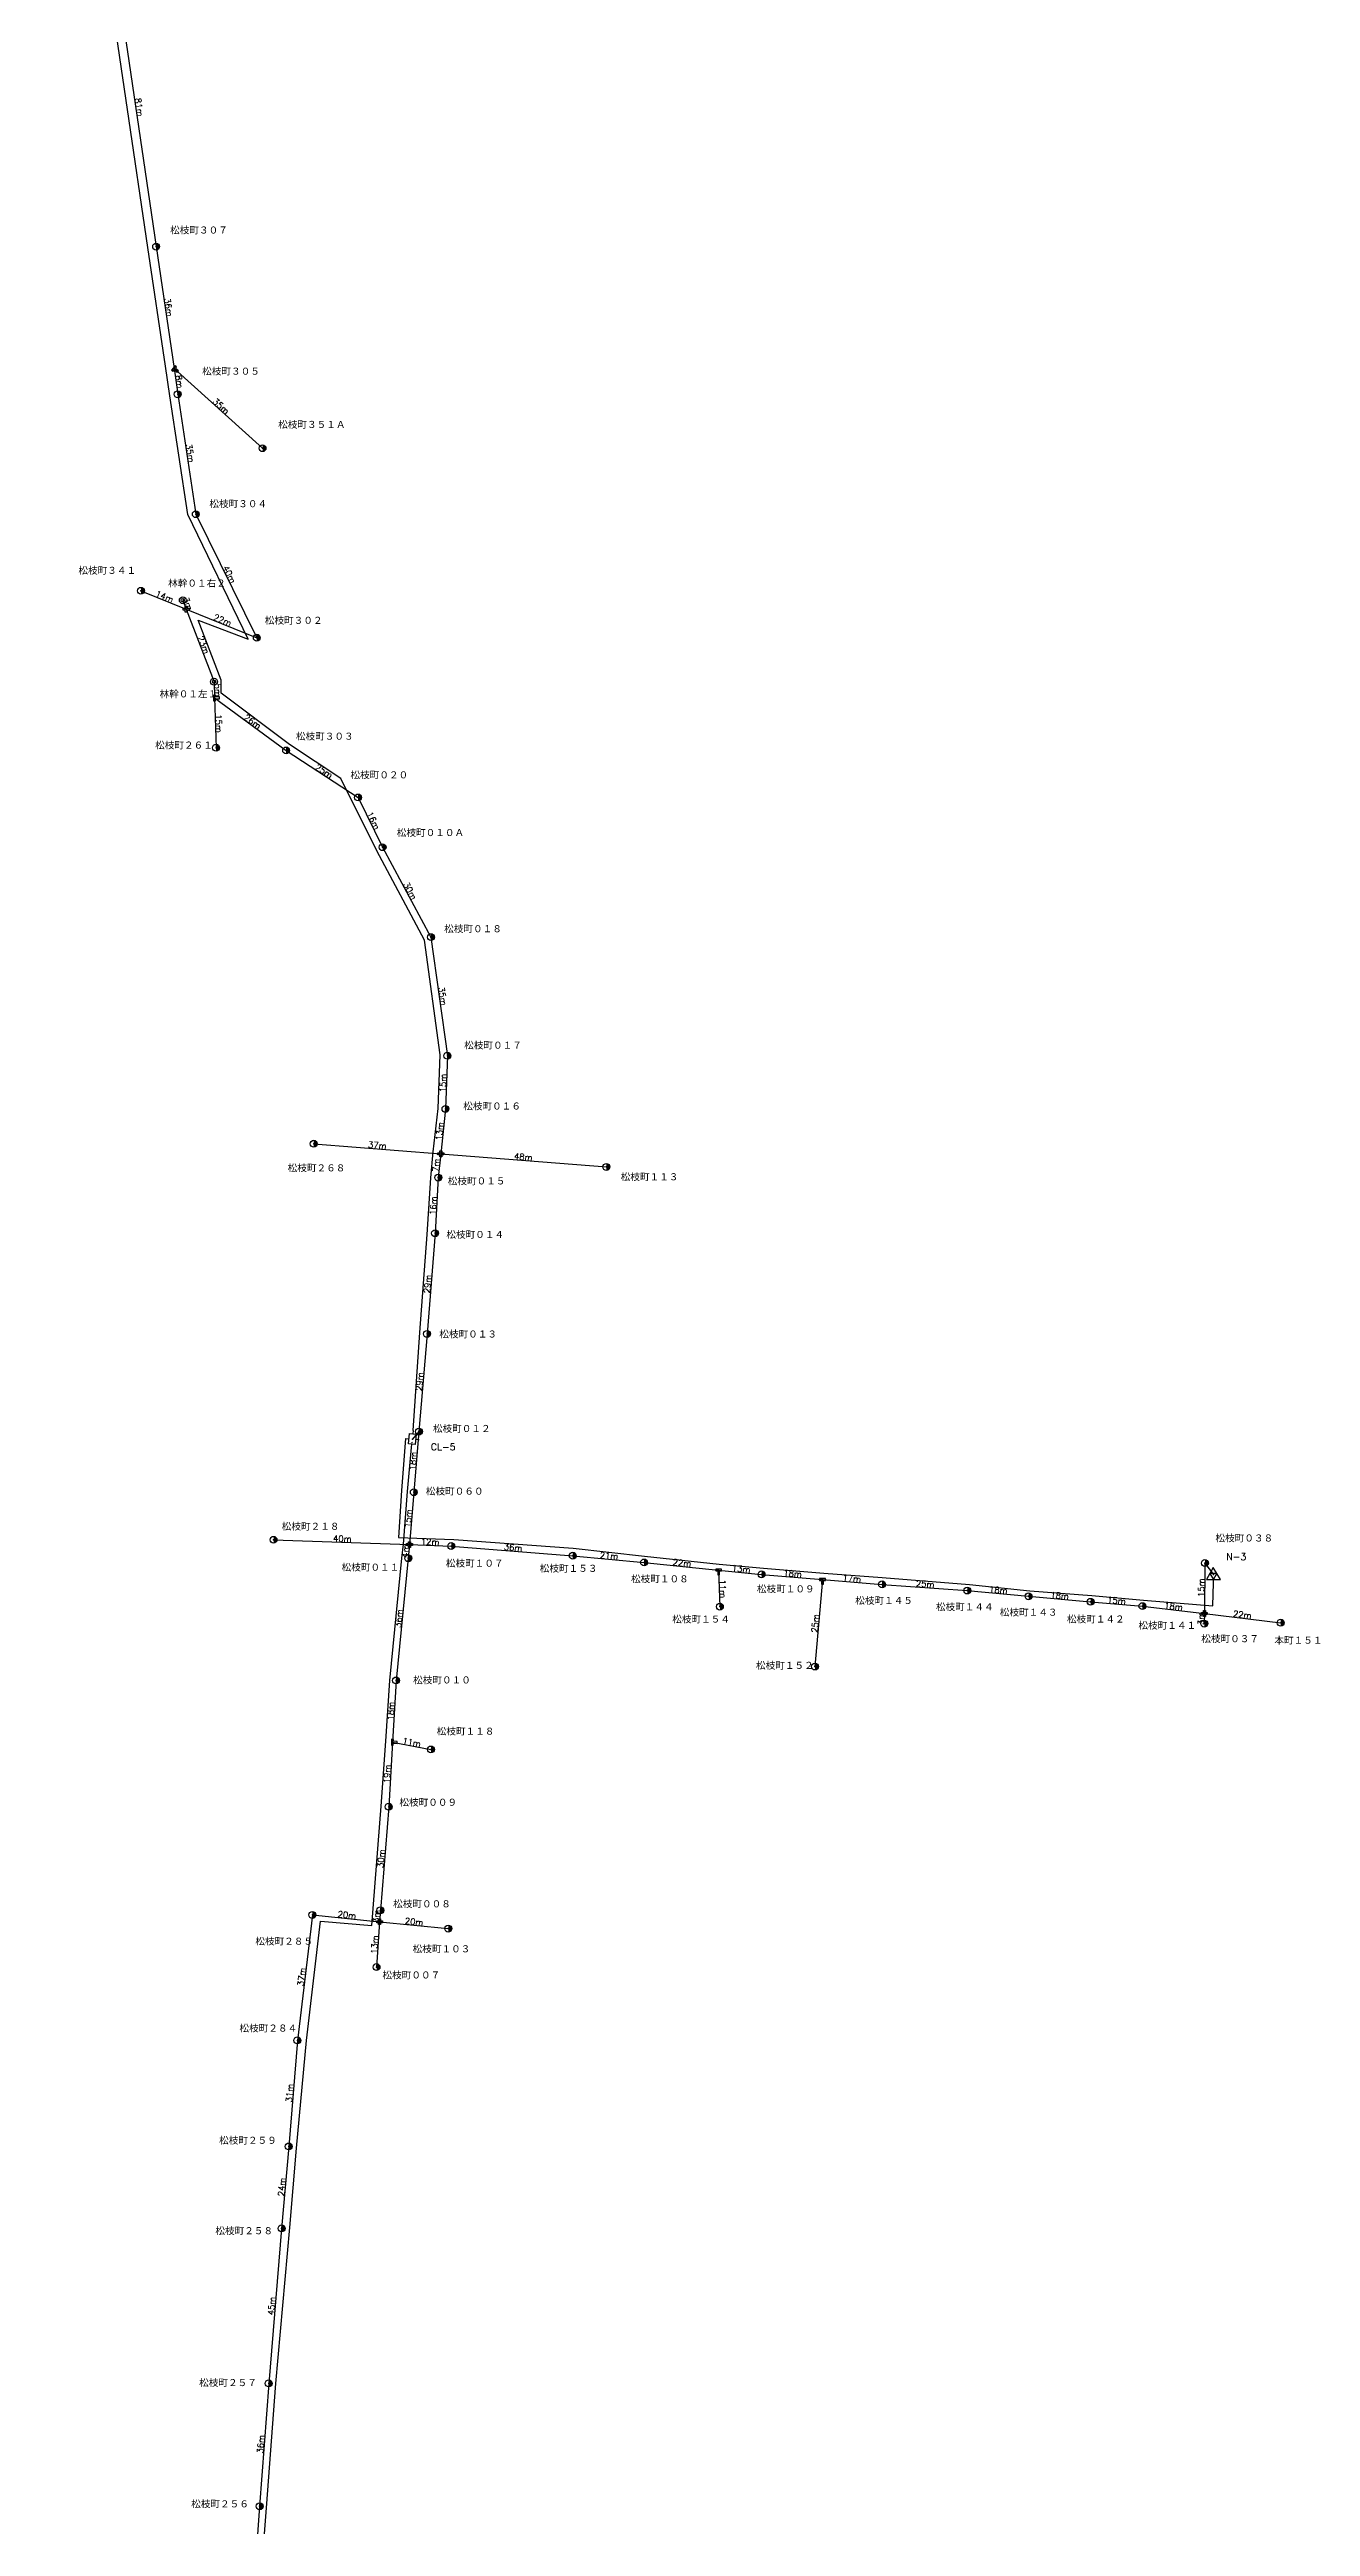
# Model space of a CAD drawing. Extents: x 11718 to 14316, y 5719 to 11395.
# Drawn here: x 12827 to 13194, y 8574 to 9295 of the extents above; entities that cross this region are included whole.
import ezdxf
from ezdxf.enums import TextEntityAlignment as Align

# ---------------------------------------------------------------- set-up
doc = ezdxf.new("R2010")
doc.units = 0
doc.header["$MEASUREMENT"] = 0
doc.header["$PDSIZE"] = 0.5
doc.layers.get('0').update_dxf_attribs({"linetype": 'CONTINUOUS'})
for name, color, linetype in [('DROP', 6, 'CONTINUOUS'), ('IN', 7, 'CONTINUOUS'), ('KAN', 3, 'CONTINUOUS'), ('KPLINK', 2, 'CONTINUOUS'), ('MESSEN', 9, 'CONTINUOUS'), ('POLE', 7, 'CONTINUOUS'), ('SPAN', 7, 'CONTINUOUS')]:
    doc.layers.add(name, color=color, linetype=linetype)
doc.styles.get("Standard").update_dxf_attribs({"font": 'txt', "bigfont": 'extfont'})

# ---------------------------------------------------------------- blocks, each defined once
blk = doc.blocks.new('T_CP')
at = {"color": 0, "linetype": 'BYBLOCK', "const_width": 1}
blk.add_lwpolyline([(0, -0.5, 1), (0, 0.5, -24.142235)], format="xyb", dxfattribs=at)
at = {"color": 0, "linetype": 'BYBLOCK'}
blk.add_circle((0, 0), 1, dxfattribs=at)
blk.add_point((0, 0), dxfattribs=at)
for tag, p, height in [('V1', (1.5, 3), 2), ('V2', (1.5, 0.5), 2), ('V3', (1.8, -0.4), 0.2), ('V4', (1.8, -0.73), 0.2), ('V5', (1.8, -1.1), 0.2), ('V6', (1.8, -1.43), 0.2), ('V7', (1.8, -1.77), 0.2), ('V8', (1.8, -2.1), 0.2)]:
    blk.add_attdef(tag, p, '', height=height, dxfattribs=at)
blk = doc.blocks.new('N_CP')
at = {"const_width": 0.5}
blk.add_lwpolyline([(0, -0.25, 1), (0, 0.25, 42.938745)], format="xyb", dxfattribs=at)
at = {"linetype": 'CONTINUOUS'}
for radius in [1, 0.5]:
    blk.add_circle((0, 0), radius, dxfattribs=at)
for tag, p in [('V1', (1.47, 0.55)), ('V2', (1.47, 0.21)), ('V3', (1.47, -0.12)), ('V5', (2.4, 0.55)), ('V6', (2.4, 0.21)), ('V7', (2.4, -0.12)), ('V4', (1.47, -0.45)), ('V8', (2.4, -0.45))]:
    blk.add_attdef(tag, p, '', height=0.2)
blk = doc.blocks.new('T_BUN')
at = {"color": 0, "linetype": 'BYBLOCK'}
blk.add_lwpolyline([(-0.84, 0.28), (-0.84, -0.28), (-0.28, -0.28), (-0.28, -1.4), (0.28, -1.4), (0.28, -0.28), (0.84, -0.28), (0.84, 0.28)], close=True, dxfattribs=at)
blk.add_point((0, 0), dxfattribs=at)
for tag, p, height in [('V1', (1.5, 3), 2), ('V2', (1.5, 0.5), 2), ('V3', (1.8, -0.4), 0.2), ('V4', (1.8, -0.73), 0.2), ('V5', (1.8, -1.1), 0.2), ('V6', (1.8, -1.43), 0.2), ('V7', (1.8, -1.77), 0.2), ('V8', (1.8, -2.1), 0.2)]:
    blk.add_attdef(tag, p, '', height=height, dxfattribs=at)
blk = doc.blocks.new('J_BUN')
at = {"color": 0, "linetype": 'BYBLOCK'}
blk.add_lwpolyline([(-0.84, -0.28), (-0.84, 0.28), (-0.28, 0.28), (-0.28, 0.84), (0.28, 0.84), (0.28, 0.28), (0.84, 0.28), (0.84, -0.28), (0.28, -0.28), (0.28, -0.84), (-0.28, -0.84), (-0.28, -0.28)], close=True, dxfattribs=at)
blk.add_point((0, 0), dxfattribs=at)
for tag, p, height in [('V1', (1.5, 3), 2), ('V2', (1.5, 0.5), 2), ('V3', (1.8, -0.4), 0.2), ('V4', (1.8, -0.73), 0.2), ('V5', (1.8, -1.1), 0.2), ('V6', (1.8, -1.43), 0.2), ('V7', (1.8, -1.77), 0.2), ('V8', (1.8, -2.1), 0.2)]:
    blk.add_attdef(tag, p, '', height=height, dxfattribs=at)
blk = doc.blocks.new('CL_CL2')
at = {"color": 0, "linetype": 'BYBLOCK'}
for p, q in [((0, 0), (1, 0)), ((2.5, 2), (2.5, 1)), ((5, 0), (4, 0)), ((2.5, -2), (2.5, -1))]:
    blk.add_line(p, q, dxfattribs=at)
blk.add_lwpolyline([(1, -1), (1, 1), (4, 1), (4, -1)], close=True, dxfattribs=at)
blk.add_point((2.5, 0), dxfattribs=at)
at = {"layer": 'IN', "color": 0, "linetype": 'BYBLOCK', "const_width": 0.2}
blk.add_lwpolyline([(1.4, 0, 1), (1.6, 0, 1)], format="xyb", close=True, dxfattribs=at)
at = {"color": 0, "linetype": 'BYBLOCK'}
for tag, p, height in [('V1', (4.2, 5.6), 2), ('V3', (4.2, 1.1), 0.2), ('V4', (4.2, 0.8), 0.2), ('V5', (4.2, 0.5), 0.2), ('V6', (4.2, 0.2), 0.2), ('V2', (4.2, 3), 2), ('V7', (4.2, -0.3), 0.2), ('V8', (4.2, -0.6), 0.2)]:
    blk.add_attdef(tag, p, '', height=height, dxfattribs=at)
blk = doc.blocks.new('NODE_NODE1')
at = {"color": 0, "linetype": 'BYBLOCK'}
blk.add_line((0, 0), (1, 0), dxfattribs=at)
blk.add_lwpolyline([(1, -2), (4.46, 0), (1, 2), (1, -2)], dxfattribs=at)
blk.add_lwpolyline([(2.73, 1), (1, 0), (2.73, -1)], close=True, dxfattribs=at)
blk.add_point((2.5, 0), dxfattribs=at)
for tag, p, height in [('V1', (4.8, 0.4), 2), ('V3', (4.8, -2.8), 0.2), ('V4', (4.8, -3.1), 0.2), ('V5', (4.8, -3.4), 0.2), ('V6', (4.8, -3.7), 0.2), ('V7', (4.8, -4), 0.2), ('V8', (4.8, -4.3), 0.2), ('V2', (4.8, -2.2), 2)]:
    blk.add_attdef(tag, p, '', height=height, dxfattribs=at)

msp = doc.modelspace()

# ---------------------------------------------------------------- linework, layer by layer
at = {"layer": 'DROP', "elevation": 2}
msp.add_lwpolyline([(12931.02, 8890.6), (12929.89, 8875.5), (12928.97, 8861.74), (12945.04, 8861.17), (12979.82, 8858.68), (13000.62, 8856.34), (13022.3, 8854.03), (13035.24, 8852.89), (13052.75, 8851.37), (13069.75, 8850.1), (13095.21, 8848.06), (13112.72, 8846.29), (13130.73, 8844.89), (13145.83, 8843.5), (13166, 8841.85), (13166.2, 8848.55)], dxfattribs=at)
at = {"layer": 'KAN', "elevation": 2}
for points in [[(12933.24, 8892.91), (12935.17, 8921.39), (12937.35, 8949.97), (12938.41, 8966.45), (12939.1, 8973.98), (12940.56, 8986.66), (12941.15, 9002.27), (12936.53, 9035.65), (12922.72, 9061.59), (12912.23, 9082.61), (12897.22, 9092.54), (12877.41, 9107.5), (12877.35, 9111.27), (12870.63, 9128.72), (12885.19, 9123.19), (12867.62, 9159.51), (12862.42, 9193.99), (12861.2, 9202.63), (12856, 9237.14), (12844.14, 9317.63), (12840.65, 9351.62), (12835.62, 9384.38), (12831.5, 9409.15), (12827.41, 9435.51)], [(12889.05, 8559.14), (12890.53, 8579.44), (12893.23, 8615.58), (12897.37, 8660.99), (12899.25, 8684.07), (12902.16, 8715.41), (12906.31, 8750.08), (12921.19, 8748.9), (12923.9, 8783.64), (12925.3, 8802.49), (12926.42, 8820.17), (12929.97, 8855.76), (12930.4, 8859.88), (12931.62, 8875.14), (12932.79, 8887.93)]]:
    msp.add_lwpolyline(points, dxfattribs=at)
at = {"layer": 'KPLINK'}
for p, q in [((12934.93, 8892.61), (12933.01, 8890.42, 2)), ((13163.68, 8854.33), (13166.15, 8851.05, 2))]:
    msp.add_line(p, q, dxfattribs=at)
at = {"layer": 'MESSEN'}
for p, q in [((12846.61, 9317.93), (12858.44, 9237.43)), ((12858.44, 9237.43), (12863.64, 9201.94)), ((12863.64, 9201.94), (12864.73, 9194.48)), ((12863.64, 9201.94), (12889.4, 9178.78)), ((12864.73, 9194.48), (12869.99, 9159.57)), ((12869.99, 9159.57), (12887.73, 9123.62)), ((12854.01, 9137.28), (12867.19, 9131.94)), ((12866.19, 9134.55), (12867.19, 9131.94)), ((12867.19, 9131.94), (12875.3, 9110.82)), ((12867.19, 9131.94), (12887.73, 9123.62)), ((12875.3, 9110.82), (12875.44, 9106.11)), ((12875.44, 9106.11), (12875.88, 9091.61)), ((12875.44, 9106.11), (12896.28, 9090.81)), ((12896.28, 9090.81), (12917.21, 9077.13)), ((12917.21, 9077.13), (12924.34, 9062.67)), ((12924.34, 9062.67), (12938.42, 9036.49)), ((12938.42, 9036.49), (12943.21, 9001.98)), ((12943.21, 9001.98), (12942.65, 8986.5)), ((12942.65, 8986.5), (12941.29, 8973.43)), ((12904.29, 8976.36), (12941.29, 8973.43)), ((12941.29, 8973.43), (12940.57, 8966.51)), ((12941.29, 8973.43), (12989.48, 8969.61)), ((12940.57, 8966.51), (12939.63, 8950.3)), ((12939.63, 8950.3), (12937.28, 8921.02)), ((12937.28, 8921.02), (12934.93, 8892.61)), ((12934.93, 8892.61), (12933.43, 8874.97)), ((12933.43, 8874.97), (12932.17, 8859.72)), ((12892.6, 8861.11), (12932.17, 8859.72)), ((12932.17, 8859.72), (12931.84, 8855.73)), ((12932.17, 8859.72), (12944.32, 8859.3)), ((12944.32, 8859.3), (12979.71, 8856.48)), ((12931.84, 8855.73), (12928.27, 8820.18)), ((12979.71, 8856.48), (13000.46, 8854.51)), ((13000.46, 8854.51), (13022.16, 8852.31)), ((13022.16, 8852.31), (13022.52, 8841.65)), ((13022.16, 8852.31), (13034.63, 8851.04)), ((13163.68, 8854.33), (13163.53, 8839.65)), ((13034.63, 8851.04), (13052.37, 8849.57)), ((13052.37, 8849.57), (13050.2, 8824.22)), ((13052.37, 8849.57), (13069.73, 8848.13)), ((13069.73, 8848.13), (13094.51, 8846.35)), ((13094.51, 8846.35), (13112.35, 8844.66)), ((13112.35, 8844.66), (13130.41, 8843.06)), ((13130.41, 8843.06), (13145.5, 8841.8)), ((13145.5, 8841.8), (13163.53, 8839.65)), ((13163.53, 8839.65), (13163.5, 8836.73)), ((13163.53, 8839.65), (13185.74, 8836.99)), ((12928.27, 8820.18), (12927.22, 8802.2)), ((12927.22, 8802.2), (12926.12, 8783.43)), ((12927.22, 8802.2), (12938.41, 8800.1)), ((12926.12, 8783.43), (12923.7, 8753.28)), ((12903.91, 8751.93), (12899.55, 8715.42)), ((12903.91, 8751.93), (12923.48, 8749.96)), ((12923.7, 8753.28), (12923.48, 8749.96)), ((12923.48, 8749.96), (12922.58, 8736.76)), ((12923.48, 8749.96), (12943.48, 8747.95)), ((12899.55, 8715.42), (12897.02, 8684.56)), ((12897.02, 8684.56), (12894.95, 8660.73)), ((12894.95, 8660.73), (12891.2, 8615.61)), ((12891.2, 8615.61), (12888.57, 8579.88)), ((12888.57, 8579.88), (12887.02, 8559.26))]:
    msp.add_line(p, q, dxfattribs=at)

# ---------------------------------------------------------------- block references
at = {"layer": 'DROP'}
ref = msp.add_blockref('NODE_NODE1', (13166.2, 8848.55, 2), dxfattribs=dict(at, rotation=91.1939217869568))
ref.add_attrib('V1', 'N-3', (13169.89, 8855.21, 2), dxfattribs={"layer": '0', "height": 2})
at = {"layer": 'KAN'}
ref = msp.add_blockref('CL_CL2', (12932.79, 8887.93, 2), dxfattribs=dict(at, rotation=84.77041469921707))
ref.add_attrib('V1', 'CL-5', (12938.38, 8887.16, 2), dxfattribs={"layer": '0', "height": 2})
at = {"layer": 'POLE'}
ref = msp.add_blockref('T_CP', (12858.44, 9237.43), dxfattribs=at)
ref.add_attrib('V1', '松枝町３０７', (12862.51, 9241.05), dxfattribs={"layer": '0', "height": 2})
for p, rotation in [((12863.64, 9201.94), 50.65219009586976), ((12875.44, 9106.11), 90.68918878559755), ((12927.22, 8802.2), 86.95072587364173)]:
    msp.add_blockref('T_BUN', p, dxfattribs=dict(at, rotation=rotation))
ref = msp.add_blockref('T_CP', (12864.73, 9194.48), dxfattribs=at)
ref.add_attrib('V1', '松枝町３０５', (12871.84, 9199.98), dxfattribs={"layer": '0', "height": 2})
ref = msp.add_blockref('T_CP', (12889.4, 9178.78), dxfattribs=at)
ref.add_attrib('V1', '松枝町３５１Ａ', (12893.96, 9184.48), dxfattribs={"layer": '0', "height": 2})
ref = msp.add_blockref('T_CP', (12869.99, 9159.57), dxfattribs=at)
ref.add_attrib('V1', '松枝町３０４', (12873.93, 9161.41), dxfattribs={"layer": '0', "height": 2})
ref = msp.add_blockref('T_CP', (12854.01, 9137.28), dxfattribs=at)
ref.add_attrib('V1', '松枝町３４１', (12835.81, 9142.01), dxfattribs={"layer": '0', "height": 2})
ref = msp.add_blockref('N_CP', (12866.19, 9134.55), dxfattribs=at)
ref.add_attrib('V1', '林幹０１右２', (12861.93, 9138.31), dxfattribs={"layer": '0', "height": 2})
for name, p in [('J_BUN', (12867.19, 9131.94)), ('J_BUN', (12941.29, 8973.43)), ('J_BUN', (12932.17, 8859.72)), ('T_BUN', (13022.16, 8852.31)), ('T_BUN', (13052.37, 8849.57)), ('J_BUN', (13163.53, 8839.65)), ('J_BUN', (12923.48, 8749.96))]:
    msp.add_blockref(name, p, dxfattribs=at)
ref = msp.add_blockref('T_CP', (12887.73, 9123.62), dxfattribs=at)
ref.add_attrib('V1', '松枝町３０２', (12890.08, 9127.47), dxfattribs={"layer": '0', "height": 2})
ref = msp.add_blockref('N_CP', (12875.3, 9110.82), dxfattribs=at)
ref.add_attrib('V1', '林幹０１左１', (12859.43, 9106.06), dxfattribs={"layer": '0', "height": 2})
ref = msp.add_blockref('T_CP', (12875.88, 9091.61), dxfattribs=at)
ref.add_attrib('V1', '松枝町２６１', (12858.14, 9091.17), dxfattribs={"layer": '0', "height": 2})
ref = msp.add_blockref('T_CP', (12896.28, 9090.81), dxfattribs=at)
ref.add_attrib('V1', '松枝町３０３', (12899.12, 9093.75), dxfattribs={"layer": '0', "height": 2})
ref = msp.add_blockref('T_CP', (12917.21, 9077.13), dxfattribs=at)
ref.add_attrib('V1', '松枝町０２０', (12915, 9082.5), dxfattribs={"layer": '0', "height": 2})
ref = msp.add_blockref('T_CP', (12924.34, 9062.67), dxfattribs=at)
ref.add_attrib('V1', '松枝町０１０Ａ', (12928.48, 9065.71), dxfattribs={"layer": '0', "height": 2})
ref = msp.add_blockref('T_CP', (12938.42, 9036.49), dxfattribs=at)
ref.add_attrib('V1', '松枝町０１８', (12942.27, 9037.73), dxfattribs={"layer": '0', "height": 2})
ref = msp.add_blockref('T_CP', (12943.21, 9001.98), dxfattribs=at)
ref.add_attrib('V1', '松枝町０１７', (12948.1, 9003.84), dxfattribs={"layer": '0', "height": 2})
ref = msp.add_blockref('T_CP', (12942.65, 8986.5), dxfattribs=at)
ref.add_attrib('V1', '松枝町０１６', (12947.82, 8986.13), dxfattribs={"layer": '0', "height": 2})
ref = msp.add_blockref('T_CP', (12904.29, 8976.36), dxfattribs=at)
ref.add_attrib('V1', '松枝町２６８', (12896.72, 8968.13), dxfattribs={"layer": '0', "height": 2})
ref = msp.add_blockref('T_CP', (12940.57, 8966.51), dxfattribs=at)
ref.add_attrib('V1', '松枝町０１５', (12943.31, 8964.33), dxfattribs={"layer": '0', "height": 2})
ref = msp.add_blockref('T_CP', (12989.48, 8969.61), dxfattribs=at)
ref.add_attrib('V1', '松枝町１１３', (12993.65, 8965.55), dxfattribs={"layer": '0', "height": 2})
ref = msp.add_blockref('T_CP', (12939.63, 8950.3), dxfattribs=at)
ref.add_attrib('V1', '松枝町０１４', (12942.9, 8948.75), dxfattribs={"layer": '0', "height": 2})
ref = msp.add_blockref('T_CP', (12937.28, 8921.02), dxfattribs=at)
ref.add_attrib('V1', '松枝町０１３', (12940.85, 8919.78), dxfattribs={"layer": '0', "height": 2})
ref = msp.add_blockref('T_CP', (12934.93, 8892.61), dxfattribs=at)
ref.add_attrib('V1', '松枝町０１２', (12939, 8892.29), dxfattribs={"layer": '0', "height": 2})
ref = msp.add_blockref('T_CP', (12933.43, 8874.97), dxfattribs=at)
ref.add_attrib('V1', '松枝町０６０', (12936.94, 8874.06), dxfattribs={"layer": '0', "height": 2})
ref = msp.add_blockref('T_CP', (12892.6, 8861.11), dxfattribs=at)
ref.add_attrib('V1', '松枝町２１８', (12894.99, 8863.82), dxfattribs={"layer": '0', "height": 2})
ref = msp.add_blockref('T_CP', (12944.32, 8859.3), dxfattribs=at)
ref.add_attrib('V1', '松枝町１０７', (12942.77, 8853.09), dxfattribs={"layer": '0', "height": 2})
ref = msp.add_blockref('T_CP', (13163.68, 8854.33), dxfattribs=at)
ref.add_attrib('V1', '松枝町０３８', (13166.76, 8860.42), dxfattribs={"layer": '0', "height": 2})
ref = msp.add_blockref('T_CP', (12931.84, 8855.73), dxfattribs=at)
ref.add_attrib('V1', '松枝町０１１', (12912.42, 8851.92), dxfattribs={"layer": '0', "height": 2})
ref = msp.add_blockref('T_CP', (12979.71, 8856.48), dxfattribs=at)
ref.add_attrib('V1', '松枝町１５３', (12970.09, 8851.59), dxfattribs={"layer": '0', "height": 2})
ref = msp.add_blockref('T_CP', (13000.46, 8854.51), dxfattribs=at)
ref.add_attrib('V1', '松枝町１０８', (12996.65, 8848.53), dxfattribs={"layer": '0', "height": 2})
ref = msp.add_blockref('T_CP', (13034.63, 8851.04), dxfattribs=at)
ref.add_attrib('V1', '松枝町１０９', (13033.29, 8845.62), dxfattribs={"layer": '0', "height": 2})
ref = msp.add_blockref('T_CP', (13069.73, 8848.13), dxfattribs=at)
ref.add_attrib('V1', '松枝町１４５', (13061.91, 8842.24), dxfattribs={"layer": '0', "height": 2})
ref = msp.add_blockref('T_CP', (13094.51, 8846.35), dxfattribs=at)
ref.add_attrib('V1', '松枝町１４４', (13085.39, 8840.4), dxfattribs={"layer": '0', "height": 2})
ref = msp.add_blockref('T_CP', (13112.35, 8844.66), dxfattribs=at)
ref.add_attrib('V1', '松枝町１４３', (13103.99, 8838.82), dxfattribs={"layer": '0', "height": 2})
ref = msp.add_blockref('T_CP', (13022.52, 8841.65), dxfattribs=at)
ref.add_attrib('V1', '松枝町１５４', (13008.65, 8836.82), dxfattribs={"layer": '0', "height": 2})
ref = msp.add_blockref('T_CP', (13130.41, 8843.06), dxfattribs=at)
ref.add_attrib('V1', '松枝町１４２', (13123.52, 8836.84), dxfattribs={"layer": '0', "height": 2})
ref = msp.add_blockref('T_CP', (13145.5, 8841.8), dxfattribs=at)
ref.add_attrib('V1', '松枝町１４１', (13144.33, 8835), dxfattribs={"layer": '0', "height": 2})
ref = msp.add_blockref('T_CP', (13163.5, 8836.73), dxfattribs=at)
ref.add_attrib('V1', '松枝町０３７', (13162.63, 8831.12), dxfattribs={"layer": '0', "height": 2})
ref = msp.add_blockref('T_CP', (13185.74, 8836.99), dxfattribs=at)
ref.add_attrib('V1', '本町１５１', (13183.91, 8830.67), dxfattribs={"layer": '0', "height": 2})
ref = msp.add_blockref('T_CP', (13050.2, 8824.22), dxfattribs=at)
ref.add_attrib('V1', '松枝町１５２', (13033.02, 8823.35), dxfattribs={"layer": '0', "height": 2})
ref = msp.add_blockref('T_CP', (12928.27, 8820.18), dxfattribs=at)
ref.add_attrib('V1', '松枝町０１０', (12933.24, 8819.11), dxfattribs={"layer": '0', "height": 2})
ref = msp.add_blockref('T_CP', (12938.41, 8800.1), dxfattribs=at)
ref.add_attrib('V1', '松枝町１１８', (12940.09, 8804.2), dxfattribs={"layer": '0', "height": 2})
ref = msp.add_blockref('T_CP', (12926.12, 8783.43), dxfattribs=at)
ref.add_attrib('V1', '松枝町００９', (12929.23, 8783.52), dxfattribs={"layer": '0', "height": 2})
ref = msp.add_blockref('T_CP', (12903.91, 8751.93), dxfattribs=at)
ref.add_attrib('V1', '松枝町２８５', (12887.31, 8743.08), dxfattribs={"layer": '0', "height": 2})
ref = msp.add_blockref('T_CP', (12923.7, 8753.28), dxfattribs=at)
ref.add_attrib('V1', '松枝町００８', (12927.42, 8753.97), dxfattribs={"layer": '0', "height": 2})
ref = msp.add_blockref('T_CP', (12943.48, 8747.95), dxfattribs=at)
ref.add_attrib('V1', '松枝町１０３', (12933.09, 8740.87), dxfattribs={"layer": '0', "height": 2})
ref = msp.add_blockref('T_CP', (12922.58, 8736.76), dxfattribs=at)
ref.add_attrib('V1', '松枝町００７', (12924.32, 8733.25), dxfattribs={"layer": '0', "height": 2})
ref = msp.add_blockref('T_CP', (12899.55, 8715.42), dxfattribs=at)
ref.add_attrib('V1', '松枝町２８４', (12882.69, 8717.8), dxfattribs={"layer": '0', "height": 2})
ref = msp.add_blockref('T_CP', (12897.02, 8684.56), dxfattribs=at)
ref.add_attrib('V1', '松枝町２５９', (12876.76, 8685.14), dxfattribs={"layer": '0', "height": 2})
ref = msp.add_blockref('T_CP', (12894.95, 8660.73), dxfattribs=at)
ref.add_attrib('V1', '松枝町２５８', (12875.68, 8658.83), dxfattribs={"layer": '0', "height": 2})
ref = msp.add_blockref('T_CP', (12891.2, 8615.61), dxfattribs=at)
ref.add_attrib('V1', '松枝町２５７', (12870.96, 8614.63), dxfattribs={"layer": '0', "height": 2})
ref = msp.add_blockref('T_CP', (12888.57, 8579.88), dxfattribs=at)
ref.add_attrib('V1', '松枝町２５６', (12868.64, 8579.34), dxfattribs={"layer": '0', "height": 2})

# ---------------------------------------------------------------- texts
at = {"layer": 'SPAN'}
for s, rotation, p in [('81m', 278, (12853.49, 9278)), ('36m', 278, (12862.04, 9219.77)), ('8m', 278, (12865.21, 9198.13)), ('35m', 318, (12877.32, 9190.99)), ('35m', 279, (12868.33, 9177.32)), ('40m', 296, (12879.74, 9142.08)), ('14m', 338, (12860.87, 9135.58)), ('3m', 291, (12867.66, 9133.51)), ('22m', 338, (12877.76, 9128.74)), ('23m', 291, (12872.25, 9121.57)), ('5m', 272, (12876.38, 9108.35)), ('15m', 272, (12876.67, 9098.64)), ('26m', 324, (12886.51, 9099.22)), ('25m', 327, (12907.29, 9084.81)), ('16m', 296, (12921.65, 9070.39)), ('30m', 298, (12932.33, 9049.94)), ('35m', 278, (12941.82, 9019.29)), ('15m', 88, (12941.92, 8994.03)), ('13m', 84, (12940.97, 8980)), ('37m', 355, (12922.81, 8975.9)), ('7m', 84, (12939.94, 8970.1)), ('48m', 355, (12965.29, 8972.53)), ('16m', 87, (12939.09, 8958.34)), ('29m', 85, (12937.44, 8935.55)), ('29m', 85, (12935.13, 8907.14)), ('18m', 85, (12933.2, 8884.02)), ('15m', 85, (12931.79, 8867.28)), ('40m', 358, (12912.63, 8861.41)), ('4m', 85, (12931.01, 8857.81)), ('12m', 358, (12938.2, 8860.51)), ('36m', 355, (12962.34, 8858.87)), ('21m', 355, (12990.26, 8856.48)), ('22m', 354, (13011.51, 8854.39)), ('13m', 354, (13028.73, 8852.64)), ('18m', 355, (13043.69, 8851.29)), ('11m', 272, (13023.35, 8846.84)), ('17m', 355, (13060.92, 8849.86)), ('25m', 356, (13082.27, 8848.23)), ('18m', 355, (13103.56, 8846.49)), ('18m', 355, (13121.4, 8844.86)), ('15m', 355, (13137.96, 8843.43)), ('15m', 89, (13162.61, 8847.16)), ('36m', 84, (12929.07, 8838.19)), ('25m', 85, (13050.27, 8836.76)), ('18m', 353, (13154.55, 8841.73)), ('3m', 89, (13162.52, 8838.24)), ('22m', 353, (13174.57, 8839.33)), ('18m', 87, (12926.74, 8811.25)), ('11m', 349, (12932.81, 8802.17)), ('19m', 87, (12925.68, 8792.97)), ('30m', 85, (12923.9, 8768.32)), ('20m', 354, (12913.96, 8751.93)), ('3m', 86, (12922.58, 8751.53)), ('20m', 354, (12933.53, 8749.96)), ('13m', 86, (12922.03, 8743.31)), ('37m', 83, (12900.75, 8733.91)), ('31m', 85, (12897.29, 8700.09)), ('24m', 85, (12894.99, 8672.77)), ('45m', 85, (12892.07, 8638.12)), ('36m', 86, (12888.89, 8597.91))]:
    msp.add_text(s, height=1.8, rotation=rotation, dxfattribs=at).set_placement(p, align=Align.MIDDLE_CENTER)

doc.saveas('drawing.dxf')
